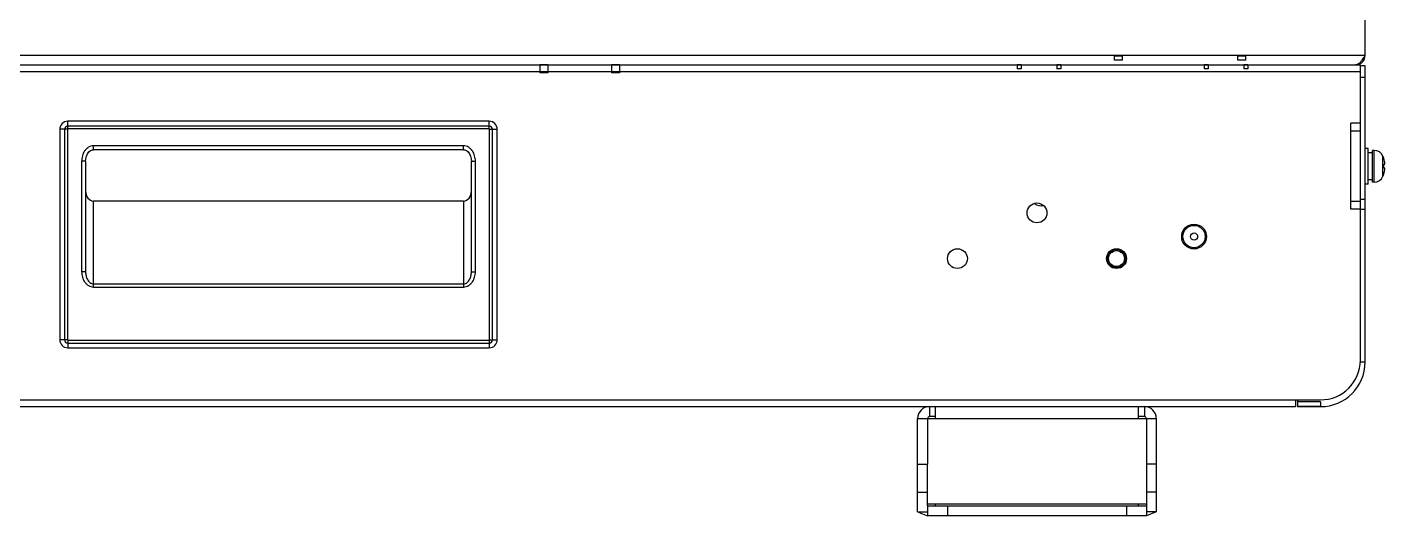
# Model space of a CAD drawing. Header units: millimetres. Extents: x 2423 to 7028, y 909 to 2460.
# Drawn here: x 6055.2 to 6396.5, y 1897.6 to 2020.6 of the extents above; entities that cross this region are included whole.
import ezdxf

# ---------------------------------------------------------------- set-up
doc = ezdxf.new("R2010")
doc.units = ezdxf.units.MM

msp = doc.modelspace()

# ---------------------------------------------------------------- linework, layer by layer
for p, q in [((6391.55, 2013.49), (6391.55, 2176.59)), ((6391.55, 2013.49), (6391.55, 2175.29)), ((6391.55, 2013.49), (5816.55, 2013.49)), ((5817.75, 2011.09), (6390.35, 2011.09)), ((6186.05, 2011.09), (6184.05, 2011.09)), ((6184.05, 2011.09), (6184.05, 2009.09)), ((6186.05, 2011.09), (6186.05, 2009.09)), ((6204.05, 2011.09), (6202.05, 2011.09)), ((6202.05, 2011.09), (6202.05, 2009.09)), ((6204.05, 2011.09), (6204.05, 2009.09)), ((6305.05, 2011.09), (6304.05, 2011.09)), ((6304.05, 2011.09), (6304.05, 2010.09)), ((6305.05, 2011.09), (6305.05, 2010.09)), ((6315.05, 2011.09), (6314.05, 2011.09)), ((6314.05, 2011.09), (6314.05, 2010.09)), ((6315.05, 2011.09), (6315.05, 2010.09)), ((6330.55, 2013.29), (6328.55, 2013.29)), ((6328.55, 2012.29), (6328.55, 2013.29)), ((6330.55, 2012.29), (6328.55, 2012.29)), ((6330.55, 2012.29), (6330.55, 2013.29)), ((6352.05, 2011.09), (6351.05, 2011.09)), ((6351.05, 2011.09), (6351.05, 2010.09)), ((6352.05, 2011.09), (6352.05, 2010.09)), ((6361.55, 2013.29), (6359.55, 2013.29)), ((6359.55, 2012.29), (6359.55, 2013.29)), ((6361.55, 2012.29), (6359.55, 2012.29)), ((6362.05, 2011.09), (6361.05, 2011.09)), ((6361.05, 2011.09), (6361.05, 2010.09)), ((6361.55, 2012.29), (6361.55, 2013.29)), ((6362.05, 2011.09), (6362.05, 2010.09)), ((6390.35, 1936.79), (6390.35, 2011.09)), ((6391.55, 2010.89), (6390.35, 2010.89)), ((6391.55, 1936.29), (6391.55, 2010.89)), ((5817.75, 2009.39), (6390.35, 2009.39)), ((6186.05, 2009.09), (6184.05, 2009.09)), ((6204.05, 2009.09), (6202.05, 2009.09)), ((6305.05, 2010.09), (6304.05, 2010.09)), ((6315.05, 2010.09), (6314.05, 2010.09)), ((6352.05, 2010.09), (6351.05, 2010.09)), ((6362.05, 2010.09), (6361.05, 2010.09)), ((6391.55, 2007.89), (6390.35, 2007.89)), ((6063.35, 1994.89), (6063.35, 1941.89)), ((6065.27, 1994.89), (6063.35, 1994.89)), ((6064.56, 1994.89), (6064.56, 1941.89)), ((6065.27, 1994.89), (6065.27, 1941.89)), ((6065.35, 1994.97), (6065.35, 1996.89)), ((6171.35, 1996.89), (6065.35, 1996.89)), ((6171.35, 1995.68), (6065.35, 1995.68)), ((6171.35, 1994.97), (6065.35, 1994.97)), ((6171.35, 1994.97), (6171.35, 1996.89)), ((6171.44, 1994.89), (6173.35, 1994.89)), ((6171.44, 1941.89), (6171.44, 1994.89)), ((6172.14, 1941.89), (6172.14, 1994.89)), ((6173.35, 1941.89), (6173.35, 1994.89)), ((6390.35, 1996.39), (6387.95, 1996.39)), ((6387.95, 1974.79), (6387.95, 1996.39)), ((6390.35, 1994.39), (6387.95, 1994.39)), ((6071.85, 1989.73), (6071.85, 1990.73)), ((6164.85, 1990.73), (6071.85, 1990.73)), ((6164.85, 1989.73), (6164.85, 1990.73)), ((6068.85, 1986.89), (6068.85, 1959.02)), ((6069.85, 1986.89), (6068.85, 1986.89)), ((6069.85, 1986.89), (6069.85, 1959.02)), ((6164.85, 1989.73), (6071.85, 1989.73)), ((6166.85, 1986.89), (6167.85, 1986.89)), ((6166.85, 1959.02), (6166.85, 1986.89)), ((6167.85, 1959.02), (6167.85, 1986.89)), ((6392.35, 1990.09), (6391.55, 1990.09)), ((6392.35, 1981.09), (6392.35, 1990.09)), ((6393.45, 1988.98), (6392.35, 1988.98)), ((6393.83, 1989.59), (6393.45, 1989.59)), ((6393.45, 1981.59), (6393.45, 1989.59)), ((6393.83, 1981.59), (6393.83, 1989.59)), ((6396.04, 1983.05), (6396.04, 1988.12)), ((6396.22, 1987.59), (6396.24, 1987.59)), ((6396.22, 1986.09), (6396.51, 1986.09)), ((6396.51, 1985.09), (6396.22, 1985.09)), ((6396.24, 1983.59), (6396.22, 1983.59)), ((6392.35, 1981.09), (6391.55, 1981.09)), ((6393.45, 1982.2), (6392.35, 1982.2)), ((6393.83, 1981.59), (6393.45, 1981.59)), ((6071.85, 1955.19), (6071.85, 1976.83)), ((6164.85, 1976.83), (6071.85, 1976.83)), ((6164.85, 1976.83), (6164.85, 1955.19)), ((6387.95, 1976.79), (6390.35, 1976.79)), ((6391.55, 1977.19), (6390.35, 1977.19)), ((6390.35, 1974.79), (6387.95, 1974.79)), ((6390.35, 1974.79), (6391.55, 1974.79)), ((6069.85, 1959.02), (6068.85, 1959.02)), ((6166.85, 1959.02), (6167.85, 1959.02)), ((6071.85, 1955.97), (6164.85, 1955.97)), ((6071.85, 1955.19), (6164.85, 1955.19)), ((6065.27, 1941.89), (6063.35, 1941.89)), ((6065.35, 1941.8), (6171.35, 1941.8)), ((6065.35, 1941.8), (6065.35, 1939.89)), ((6065.35, 1941.09), (6171.35, 1941.09)), ((6065.35, 1939.89), (6171.35, 1939.89)), ((6171.35, 1941.8), (6171.35, 1939.89)), ((6171.44, 1941.89), (6173.35, 1941.89)), ((6391.55, 1936.29), (6390.29, 1936.29)), ((5827.75, 1926.79), (6380.35, 1926.79)), ((6374.05, 1926.79), (6374.05, 1925.09)), ((6374.55, 1926.79), (6374.55, 1925.09)), ((6380.35, 1926.29), (6374.55, 1926.29)), ((6374.55, 1926.29), (6374.55, 1925.09)), ((6380.35, 1926.29), (6380.35, 1925.09)), ((5834.05, 1925.09), (6374.05, 1925.09)), ((6279.05, 1922.09), (6339.05, 1922.09)), ((6279.05, 1898.59), (6279.05, 1922.09)), ((6281.55, 1922.09), (6281.55, 1910.59)), ((6282.05, 1925.09), (6282.05, 1922.59)), ((6283.55, 1922.59), (6282.05, 1922.59)), ((6283.55, 1922.09), (6283.55, 1925.09)), ((6334.55, 1922.09), (6334.55, 1925.09)), ((6336.05, 1922.59), (6334.55, 1922.59)), ((6336.05, 1925.09), (6336.05, 1922.59)), ((6336.55, 1922.09), (6336.55, 1910.59)), ((6339.05, 1922.09), (6339.05, 1898.59)), ((6380.35, 1925.09), (6374.55, 1925.09)), ((6374.55, 1925.09), (6380.35, 1925.09)), ((6279.05, 1910.59), (6281.55, 1910.59)), ((6281.55, 1900.09), (6281.55, 1910.59)), ((6339.05, 1910.59), (6336.55, 1910.59)), ((6336.55, 1910.59), (6336.55, 1900.09)), ((6279.05, 1903.59), (6281.55, 1903.59)), ((6339.05, 1903.59), (6336.55, 1903.59)), ((6279.05, 1898.59), (6281.55, 1898.59)), ((6279.05, 1898.59), (6281.55, 1897.59)), ((6281.55, 1900.59), (6336.55, 1900.59)), ((6281.55, 1900.09), (6336.55, 1900.09)), ((6281.55, 1900.09), (6281.55, 1897.59)), ((6283.55, 1900.09), (6283.55, 1900.59)), ((6286.55, 1900.09), (6286.55, 1897.59)), ((6331.55, 1900.09), (6331.55, 1897.59)), ((6334.55, 1900.09), (6334.55, 1900.59)), ((6336.55, 1900.09), (6336.55, 1897.59)), ((6339.05, 1898.59), (6336.55, 1898.59)), ((6339.05, 1898.59), (6336.55, 1897.59)), ((6336.55, 1897.59), (6281.55, 1897.59))]:
    msp.add_line(p, q)
for points in [[(6069.85, 1986.89), (6069.89, 1987.45), (6070.06, 1988.14), (6070.34, 1988.73), (6070.7, 1989.2), (6071.1, 1989.52), (6071.55, 1989.7), (6071.85, 1989.73)], [(6164.85, 1989.73), (6165.16, 1989.7), (6165.61, 1989.51), (6166.02, 1989.19), (6166.37, 1988.72), (6166.65, 1988.13), (6166.81, 1987.44), (6166.85, 1986.89)]]:
    msp.add_lwpolyline(points)
for centre, radius in [((6309.05, 1973.84), 2.5), ((6348.55, 1967.89), 3.12), ((6348.55, 1967.89), 2.8), ((6348.55, 1967.89), 0.9), ((6289.05, 1962.34), 2.5), ((6329.05, 1962.34), 2.5), ((6329.05, 1962.34), 2.3), ((6329.05, 1962.34), 2)]:
    msp.add_circle(centre, radius)
for centre, radius, start, end in [((6389.15, 2013.49), 2.4, 270, 0), ((6065.35, 1994.89), 2, 90, 180), ((6065.35, 1994.89), 0.793, 90, 180), ((6065.35, 1994.89), 0.0858, 90, 180), ((6171.35, 1994.89), 2, 0, 90), ((6171.35, 1994.89), 0.793, 0, 90), ((6171.35, 1994.89), 0.0858, 0, 90), ((6393.83, 1987.19), 2.4, 22.9697, 90), ((6390.05, 1985.59), 6.5, 17.9202, 22.9697), ((6390.05, 1985.59), 6.48, 4.4249, 17.9753), ((6390.05, 1985.59), 6.5, 337.0303, 342.0798), ((6390.05, 1985.59), 6.18, 355.3629, 4.6371), ((6390.05, 1985.59), 6.48, 342.0247, 355.5751), ((6393.83, 1983.99), 2.4, 270, 337.0303), ((6065.35, 1941.89), 2, 180, 270), ((6065.35, 1941.89), 0.793, 180, 270), ((6065.35, 1941.89), 0.0858, 180, 270), ((6171.35, 1941.89), 2, 270, 0), ((6171.35, 1941.89), 0.793, 270, 360), ((6171.35, 1941.89), 0.0858, 270, 0), ((6380.35, 1936.79), 10, 270, 0), ((6380.35, 1936.29), 11.2, 270, 0), ((6282.05, 1922.09), 3, 90, 180), ((6282.05, 1922.09), 0.5, 90, 180), ((6336.05, 1922.09), 3, 0, 90), ((6336.05, 1922.09), 0.5, 0, 90)]:
    msp.add_arc(centre, radius, start, end)
for centre, major_axis, start_param, end_param in [((6071.85, 1979.39), (0, -2.56), -1.570796, 0), ((6164.85, 1979.39), (0, 2.56), 3.141593, 4.712389)]:
    msp.add_ellipse(centre, major_axis=major_axis, ratio=0.781412, start_param=start_param, end_param=end_param)
for points, knots in [([(6389.95, 2011.41), (6389.89, 2011.36), (6389.65, 2011.19), (6389.36, 2011.09), (6389.15, 2011.09)], [0, 0, 0, 0, 0.279478, 1, 1, 1, 1]), ([(6390.75, 2012.29), (6390.69, 2012.2), (6390.45, 2011.88), (6390.18, 2011.59), (6389.95, 2011.41)], [0, 0, 0, 0, 0.27622, 1, 1, 1, 1]), ([(6391.18, 2012.91), (6391.15, 2012.86), (6391.01, 2012.65), (6390.86, 2012.44), (6390.75, 2012.29)], [0, 0, 0, 0, 0.256844, 1, 1, 1, 1]), ([(6071.85, 1990.73), (6071.63, 1990.73), (6071.18, 1990.67), (6070.56, 1990.39), (6070.02, 1989.97), (6069.44, 1989.28), (6068.97, 1988.24), (6068.85, 1987.34), (6068.85, 1986.89)], [0, 0, 0, 0, 0.125026, 0.250097, 0.375252, 0.500452, 0.750081, 1, 1, 1, 1]), ([(6167.85, 1986.89), (6167.85, 1987.34), (6167.73, 1988.24), (6167.26, 1989.28), (6166.68, 1989.97), (6166.15, 1990.39), (6165.53, 1990.67), (6165.08, 1990.73), (6164.85, 1990.73)], [0, 0, 0, 0, 0.249916, 0.499547, 0.624747, 0.749905, 0.874977, 1, 1, 1, 1]), ([(6068.85, 1959.02), (6068.85, 1958.58), (6068.97, 1957.68), (6069.44, 1956.64), (6070.02, 1955.95), (6070.56, 1955.53), (6071.18, 1955.25), (6071.63, 1955.19), (6071.85, 1955.19)], [0, 0, 0, 0, 0.249916, 0.499547, 0.624746, 0.749906, 0.874975, 1, 1, 1, 1]), ([(6069.85, 1959.02), (6069.85, 1958.69), (6069.92, 1958.03), (6070.2, 1957.23), (6070.56, 1956.67), (6070.91, 1956.3), (6071.34, 1956.04), (6071.68, 1955.97), (6071.85, 1955.97)], [0, 0, 0, 0, 0.248385, 0.497078, 0.622128, 0.747629, 0.873618, 1, 1, 1, 1]), ([(6164.85, 1955.97), (6165.02, 1955.97), (6165.36, 1956.04), (6165.8, 1956.3), (6166.15, 1956.67), (6166.51, 1957.23), (6166.78, 1958.03), (6166.85, 1958.69), (6166.85, 1959.02)], [0, 0, 0, 0, 0.126386, 0.252373, 0.377871, 0.50292, 0.751613, 1, 1, 1, 1]), ([(6164.85, 1955.19), (6165.08, 1955.19), (6165.53, 1955.25), (6166.15, 1955.53), (6166.68, 1955.95), (6167.26, 1956.64), (6167.73, 1957.68), (6167.85, 1958.58), (6167.85, 1959.02)], [0, 0, 0, 0, 0.125028, 0.250096, 0.375253, 0.500452, 0.750081, 1, 1, 1, 1])]:
    msp.add_open_spline(points, degree=3, knots=knots)
for points in [[(6391.55, 2013.49), (6391.43, 2013.3), (6391.31, 2013.1), (6391.18, 2012.91)], [(6308.34, 1976.19), (6309.11, 1975.76), (6309.91, 1975.58), (6310.72, 1975.67)]]:
    msp.add_open_spline(points, degree=3)

doc.saveas('drawing.dxf')
